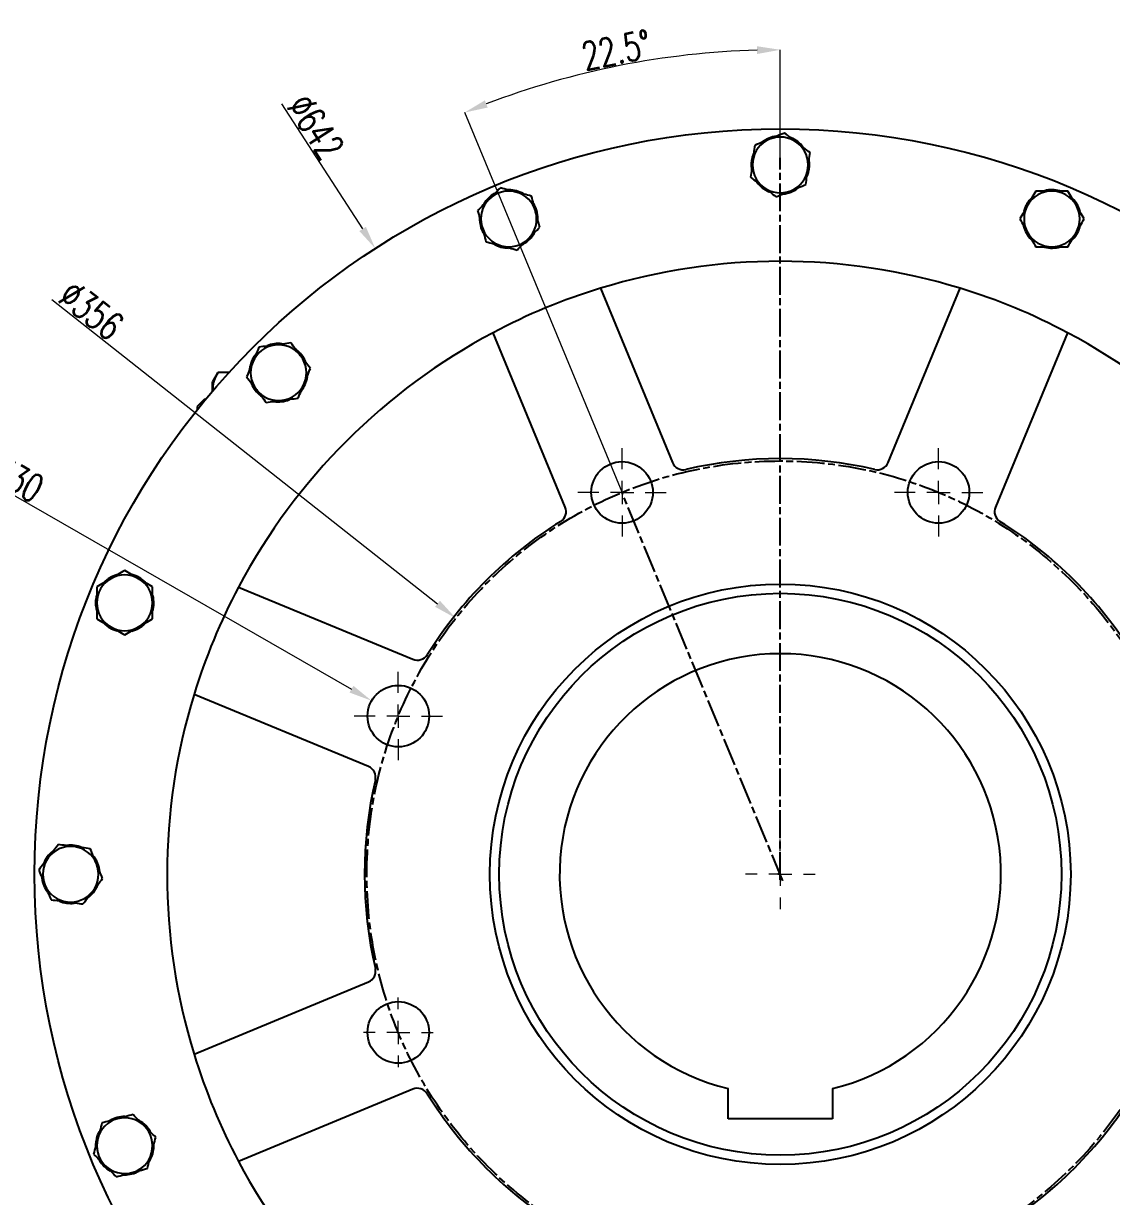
# Model space of a CAD drawing. Header units: millimetres. Extents: x 1486 to 4728, y 464 to 2757.
# Drawn here: x 3247 to 3716, y 1644 to 2149 of the extents above; entities that cross this region are included whole.
import ezdxf

# ---------------------------------------------------------------- set-up
doc = ezdxf.new("R2010")
doc.units = ezdxf.units.MM
doc.linetypes.add('AM_ISO08W050', pattern=[18, 12, -1.5, 3, -1.5])
for name, color, linetype, lineweight in [('10', 7, 'Continuous', 0), ('AM_5', 3, 'Continuous', 25), ('AM_7', 4, 'AM_ISO08W050', 25)]:
    doc.layers.add(name, color=color, linetype=linetype, lineweight=lineweight)
doc.styles.add('SLDTEXTSTYLE1', font='txt.shx', dxfattribs={"width": 0.7, "bigfont": 'gbcbig.shx'})
doc.dimstyles.new('SLDDIMSTYLE12$2', dxfattribs={"dimtxt": 12, "dimasz": 10, "dimexe": 0, "dimexo": 0.0625, "dimgap": 0.875, "dimtad": 1, "dimdec": 1, "dimlfac": 1.8, "dimrnd": 1e-09, "dimzin": 12, "dimdsep": 46, "dimtxsty": 'SLDTEXTSTYLE1', "dimcen": 0.09, "dimdle": 8.16, "dimclrd": 3, "dimclre": 3, "dimadec": 0, "dimazin": 3, "dimtfac": 1, "dimtdec": 1, "dimtofl": 0, "dimtmove": 0, "dimatfit": 3, "dimfxl": 0, "dimfrac": 2, "dimtolj": 1, "dimlwd": 5, "dimlwe": 5, "dimarcsym": 0})
doc.dimstyles.new('SLDDIMSTYLE12$3', dxfattribs={"dimtxt": 12, "dimasz": 10, "dimexe": 0, "dimexo": 0.0625, "dimgap": 0.875, "dimtad": 1, "dimdec": 1, "dimlfac": 1.8, "dimrnd": 1e-09, "dimzin": 12, "dimdsep": 46, "dimtxsty": 'SLDTEXTSTYLE1', "dimcen": 0.09, "dimdle": 8.16, "dimclrd": 3, "dimclre": 3, "dimadec": 0, "dimazin": 3, "dimtfac": 1, "dimtdec": 1, "dimtofl": 0, "dimtmove": 0, "dimatfit": 3, "dimfxl": 0, "dimfrac": 2, "dimtolj": 1, "dimlwd": 5, "dimlwe": 5, "dimarcsym": 0})

# ---------------------------------------------------------------- blocks, each defined once
blk = doc.blocks.new('SW_CENTERMARKSYMBOL_2')
at = {"layer": '10', "color": 0}
for p, q in [((0, 1), (0, 1.9)), ((-1, 0), (-1.9, 0)), ((0, 0), (-0.5, 0)), ((0, 0), (0, 0.5)), ((0, 0), (0, -0.5)), ((0, 0), (0.5, 0)), ((1, 0), (1.9, 0)), ((0, -1), (0, -1.9))]:
    blk.add_line(p, q, dxfattribs=at)
blk = doc.blocks.new('SW_CENTERMARKSYMBOL_3')
at = {"layer": '10', "color": 0}
for p, q in [((0, 1), (0, 1.9)), ((-1, 0), (-1.9, 0)), ((0, 0), (-0.5, 0)), ((0, 0), (0, 0.5)), ((0, 0), (0, -0.5)), ((0, 0), (0.5, 0)), ((1, 0), (1.9, 0)), ((0, -1), (0, -1.9))]:
    blk.add_line(p, q, dxfattribs=at)
blk = doc.blocks.new('SW_CENTERMARKSYMBOL_4')
at = {"layer": '10', "color": 0}
for p, q in [((0, 1), (0, 1.9)), ((-1, 0), (-1.9, 0)), ((0, 0), (-0.5, 0)), ((0, 0), (0, 0.5)), ((0, 0), (0, -0.5)), ((0, 0), (0.5, 0)), ((1, 0), (1.9, 0)), ((0, -1), (0, -1.9))]:
    blk.add_line(p, q, dxfattribs=at)
blk = doc.blocks.new('SW_CENTERMARKSYMBOL_7')
at = {"layer": '10', "color": 0}
for p, q in [((0, 1), (0, 1.5)), ((-1, 0), (-1.5, 0)), ((0, 0), (-0.5, 0)), ((0, 0), (0, 0.5)), ((0, 0), (0, -0.5)), ((0, 0), (0.5, 0)), ((1, 0), (1.5, 0)), ((0, -1), (0, -1.5))]:
    blk.add_line(p, q, dxfattribs=at)
blk = doc.blocks.new('SW_CENTERMARKSYMBOL_8')
at = {"layer": '10', "color": 0}
for p, q in [((0, 1), (0, 1.5)), ((-1, 0), (-1.5, 0)), ((0, 0), (-0.5, 0)), ((0, 0), (0, 0.5)), ((0, 0), (0, -0.5)), ((0, 0), (0.5, 0)), ((1, 0), (1.5, 0)), ((0, -1), (0, -1.5))]:
    blk.add_line(p, q, dxfattribs=at)
blk = doc.blocks.new('*D71')
at = {"layer": 'AM_5', "color": 3, "linetype": 'Continuous', "lineweight": 5, "transparency": 16777216}
blk.add_line((3358.49, 2114.32), (3393.36, 2060.42), dxfattribs=at)
at = {"layer": 'AM_5', "color": 3, "lineweight": 5, "transparency": 16777216}
for p, q in [((3573.07, 1782.51), (3573.25, 1782.51)), ((3573.16, 1782.42), (3573.16, 1782.6))]:
    blk.add_line(p, q, dxfattribs=at)
at = {"layer": 'AM_5', "color": 3, "transparency": 16777216}
blk.add_solid([(3394.76, 2061.33), (3391.96, 2059.52), (3398.79, 2052.03)], dxfattribs=at)
at = {"layer": 'Defpoints', "color": 0, "transparency": 16777216}
for p in [(3398.79, 2052.03), (3747.52, 1512.99)]:
    blk.add_point(p, dxfattribs=at)
at = {"layer": 'AM_5', "color": 0, "transparency": 16777216, "insert": (3373.11, 2104.39), "char_height": 12, "attachment_point": 5, "rotation": 302.9005, "style": 'SLDTEXTSTYLE1'}
blk.add_mtext('\\A1;∅642', dxfattribs=at)
blk = doc.blocks.new('*D72')
at = {"layer": 'AM_5', "color": 3, "linetype": 'Continuous', "lineweight": 5, "transparency": 16777216}
blk.add_line((3259.52, 2030.08), (3425.59, 1898.99), dxfattribs=at)
at = {"layer": 'AM_5', "color": 3, "lineweight": 5, "transparency": 16777216}
for p, q in [((3573.07, 1782.51), (3573.25, 1782.51)), ((3573.16, 1782.42), (3573.16, 1782.6))]:
    blk.add_line(p, q, dxfattribs=at)
at = {"layer": 'AM_5', "color": 3, "transparency": 16777216}
blk.add_solid([(3426.62, 1900.3), (3424.56, 1897.69), (3433.44, 1892.8)], dxfattribs=at)
at = {"layer": 'Defpoints', "color": 0, "transparency": 16777216}
for p in [(3433.44, 1892.8), (3712.87, 1672.22)]:
    blk.add_point(p, dxfattribs=at)
at = {"layer": 'AM_5', "color": 0, "transparency": 16777216, "insert": (3276.56, 2025.39), "char_height": 12, "attachment_point": 5, "rotation": 321.7134, "style": 'SLDTEXTSTYLE1'}
blk.add_mtext('\\A1;∅356', dxfattribs=at)
blk = doc.blocks.new('*D73')
at = {"layer": 'AM_5', "color": 3, "linetype": 'Continuous', "lineweight": 5, "transparency": 16777216}
blk.add_line((3216.59, 1961.01), (3388.55, 1862.21), dxfattribs=at)
at = {"layer": 'AM_5', "color": 3, "lineweight": 5, "transparency": 16777216}
for p, q in [((3408.61, 1850.63), (3408.79, 1850.63)), ((3408.7, 1850.54), (3408.7, 1850.72))]:
    blk.add_line(p, q, dxfattribs=at)
at = {"layer": 'AM_5', "color": 3, "transparency": 16777216}
blk.add_solid([(3389.38, 1863.66), (3387.72, 1860.77), (3397.22, 1857.23)], dxfattribs=at)
at = {"layer": 'Defpoints', "color": 0, "transparency": 16777216}
for p in [(3397.22, 1857.23), (3420.19, 1844.03)]:
    blk.add_point(p, dxfattribs=at)
at = {"layer": 'AM_5', "color": 0, "transparency": 16777216, "insert": (3237.16, 1957.12), "char_height": 12, "attachment_point": 5, "rotation": 330.1193, "style": 'SLDTEXTSTYLE1'}
blk.add_mtext('\\A1;8-M30', dxfattribs=at)
blk = doc.blocks.new('*D75')
at = {"layer": 'AM_5', "color": 3, "lineweight": 5, "transparency": 16777216}
blk.add_line((3573.16, 2091.07), (3573.16, 2137.6), dxfattribs=at)
at = {"layer": 'AM_5', "color": 3, "linetype": 'Continuous', "lineweight": 5, "transparency": 16777216}
blk.add_line((3505.01, 1947.02), (3437.28, 2110.58), dxfattribs=at)
blk.add_arc((3573.16, 1782.47), 355.13, 91.6134, 110.8815, dxfattribs=at)
at = {"layer": 'AM_5', "color": 3, "transparency": 16777216}
for points in [[(3563.13, 2139.13), (3563.18, 2135.79), (3573.16, 2137.6)], [(3447.19, 2112.73), (3445.96, 2115.82), (3437.28, 2110.58)]]:
    blk.add_solid(points, dxfattribs=at)
at = {"layer": 'Defpoints', "color": 0, "transparency": 16777216}
for p in [(3526.81, 2134.56), (3573.16, 2091.01), (3505.04, 1946.96), (3573.16, 1780.08), (3574.29, 1779.73)]:
    blk.add_point(p, dxfattribs=at)
at = {"layer": 'AM_5', "color": 0, "transparency": 16777216, "insert": (3502.55, 2137.52), "char_height": 12, "attachment_point": 5, "rotation": 11.2475, "style": 'SLDTEXTSTYLE1'}
blk.add_mtext('\\A1;22.5%%D', dxfattribs=at)

msp = doc.modelspace()

# ---------------------------------------------------------------- linework, layer by layer
at = {"color": 7, "linetype": 'Continuous', "lineweight": 25}
for p, q in [((3495.678, 2034.885), (3526.781, 1959.796)), ((3619.53, 1959.796), (3650.633, 2034.885)), ((3480.587, 1940.662), (3449.484, 2015.751)), ((3696.827, 2015.751), (3665.724, 1940.662)), ((3330.688, 1997.982), (3328.755, 1994.635)), ((3331.026, 1998.544), (3330.739, 1997.953)), ((3335.731, 1998.544), (3331.026, 1998.544)), ((3328.755, 1990.62), (3328.755, 1994.635)), ((3325.155, 1987.01), (3322.155, 1984.01)), ((3325.727, 1987.01), (3325.155, 1987.01)), ((3325.155, 1987.01), (3325.155, 1986.316)), ((3322.155, 1984.01), (3322.155, 1982.61)), ((3339.914, 1906.182), (3415.003, 1875.079)), ((3395.869, 1828.885), (3320.78, 1859.988)), ((3320.78, 1705.033), (3395.869, 1736.136)), ((3415.003, 1689.942), (3339.914, 1658.839)), ((3550.655, 1677.11), (3550.655, 1690.213)), ((3595.655, 1690.213), (3595.655, 1677.11)), ((3595.655, 1677.11), (3550.655, 1677.11))]:
    msp.add_line(p, q, dxfattribs=at)
at = {"color": 7, "linetype": 'Continuous'}
for q in [(3572.026, 1782.51), (3573.155, 1783.075)]:
    msp.add_line((3573.155, 1782.51), q, dxfattribs=at)
at = {"color": 7, "linetype": 'Continuous', "lineweight": 25}
for centre, radius in [((3573.155, 1782.51), 321), ((3505.038, 1946.961), 13.25), ((3641.273, 1946.961), 13.25), ((3573.155, 1782.51), 125), ((3573.155, 1782.51), 121), ((3408.705, 1850.628), 13.25), ((3408.705, 1714.392), 13.25)]:
    msp.add_circle(centre, radius, dxfattribs=at)
for centre, radius, start, end in [((3573.155, 2088.01), 12, 112.5, 172.5), ((3573.155, 2088.01), 12.55, 97.78611, 127.43313), ((3573.155, 2088.01), 12, 52.5, 112.5), ((3573.155, 2088.01), 12.55, 38.2189, 68.106), ((3573.155, 2088.01), 12, 352.5, 52.5), ((3573.155, 2088.01), 12.55, 157.16627, 186.91898), ((3573.155, 2088.01), 12, 172.5, 232.5), ((3573.155, 2088.01), 12.55, 337.35835, 7.6768), ((3573.155, 2088.01), 12, 292.5, 352.5), ((3456.246, 2064.755), 12, 75, 135), ((3456.246, 2064.755), 12.55, 59.87312, 89.5564), ((3573.155, 2088.01), 12.55, 216.42332, 246.65219), ((3573.155, 2088.01), 12, 232.5, 292.5), ((3573.155, 2088.01), 12.55, 275.59721, 306.79443), ((3690.065, 2064.755), 12, 90, 150), ((3690.065, 2064.755), 12.55, 74.16307, 104.2005), ((3690.065, 2064.755), 12, 30, 90), ((3456.246, 2064.755), 12, 135, 195), ((3456.246, 2064.755), 12.55, 119.16307, 149.2005), ((3456.246, 2064.755), 12, 15, 75), ((3690.065, 2064.755), 12.55, 133.35932, 164.19206), ((3690.065, 2064.755), 12.55, 14.87312, 44.5564), ((3456.246, 2064.755), 12, 315, 15), ((3456.246, 2064.755), 12.55, 0.85892, 31.89536), ((3690.065, 2064.755), 12, 150, 210), ((3690.065, 2064.755), 12, 330, 30), ((3456.246, 2064.755), 12.55, 178.35932, 209.19206), ((3456.246, 2064.755), 12, 195, 255), ((3690.065, 2064.755), 12.55, 194.34842, 224.79247), ((3690.065, 2064.755), 12.55, 315.85892, 346.89536), ((3456.246, 2064.755), 12.55, 300.55182, 331.59957), ((3690.065, 2064.755), 12, 210, 270), ((3690.065, 2064.755), 12, 270, 330), ((3456.246, 2064.755), 12.55, 239.34842, 269.79247), ((3456.246, 2064.755), 12, 255, 315), ((3690.065, 2064.755), 12.55, 255.55182, 286.59957), ((3573.155, 1782.51), 264, 72.93388, 107.06612), ((3573.155, 1782.51), 264, 107.06612, 117.93388), ((3573.155, 1782.51), 264, 62.06612, 72.93388), ((3573.155, 1782.51), 264, 117.93388, 152.06612), ((3357.134, 1998.531), 12.55, 83.2189, 113.106), ((3573.155, 1782.51), 264, 27.93388, 62.06612), ((3357.134, 1998.531), 12.55, 142.78611, 172.43313), ((3357.134, 1998.531), 12, 97.5, 157.5), ((3357.134, 1998.531), 12, 37.5, 97.5), ((3357.134, 1998.531), 12.55, 22.35835, 52.6768), ((3357.134, 1998.531), 12, 337.5, 37.5), ((3357.134, 1998.531), 12, 157.5, 217.5), ((3357.134, 1998.531), 12.55, 320.59721, 351.79443), ((3357.134, 1998.531), 12.55, 202.16627, 231.91898), ((3357.134, 1998.531), 12, 217.5, 277.5), ((3357.134, 1998.531), 12, 277.5, 337.5), ((3357.134, 1998.531), 12.55, 260.92777, 291.65219), ((3573.155, 1782.51), 179, 76.88359, 103.11641), ((3531.4, 1961.71), 5, 202.5, 283.11641), ((3614.911, 1961.71), 5, 256.88359, 337.5), ((3475.967, 1938.749), 5, 301.88359, 22.5), ((3670.343, 1938.749), 5, 157.5, 238.11641), ((3573.155, 1782.51), 179, 121.88359, 148.11641), ((3573.155, 1782.51), 179, 31.88359, 58.11641), ((3290.91, 1899.42), 12, 120, 180), ((3290.91, 1899.42), 12.55, 105.7189, 135.606), ((3290.91, 1899.42), 12, 60, 120), ((3290.91, 1899.42), 12.55, 44.85835, 75.1768), ((3290.91, 1899.42), 12, 0, 60), ((3573.155, 1782.51), 264, 152.06612, 162.93388), ((3290.91, 1899.42), 12.55, 165.28611, 194.93313), ((3290.91, 1899.42), 12.55, 343.09721, 14.29443), ((3290.91, 1899.42), 12, 180, 240), ((3290.91, 1899.42), 12, 300, 0), ((3290.91, 1899.42), 12.55, 224.66627, 254.41898), ((3290.91, 1899.42), 12.55, 283.92332, 314.15219), ((3290.91, 1899.42), 12, 240, 300), ((3416.917, 1879.698), 5, 247.5, 328.11641), ((3573.155, 1782.51), 95, 283.70023, 256.29977), ((3573.155, 1782.51), 264, 162.93388, 197.06612), ((3393.956, 1824.265), 5, 346.88359, 67.5), ((3573.155, 1782.51), 179, 166.88359, 193.11641), ((3267.655, 1782.51), 12, 82.5, 142.5), ((3267.655, 1782.51), 12.55, 67.35835, 97.6768), ((3267.655, 1782.51), 12, 22.5, 82.5), ((3267.655, 1782.51), 12, 142.5, 202.5), ((3267.655, 1782.51), 12.55, 128.2189, 158.106), ((3267.655, 1782.51), 12.55, 5.59721, 36.79443), ((3267.655, 1782.51), 12, 322.5, 22.5), ((3267.655, 1782.51), 12.55, 187.78611, 217.43313), ((3267.655, 1782.51), 12, 202.5, 262.5), ((3267.655, 1782.51), 12, 262.5, 322.5), ((3267.655, 1782.51), 12.55, 306.42332, 336.65219), ((3267.655, 1782.51), 12.55, 247.16627, 276.91898), ((3393.956, 1740.755), 5, 292.5, 13.11641), ((3573.155, 1782.51), 264, 197.06612, 207.93388), ((3416.917, 1685.322), 5, 31.88359, 112.5), ((3573.155, 1782.51), 179, 211.88359, 238.11641), ((3573.155, 1782.51), 179, 301.88359, 328.11641), ((3290.91, 1665.6), 12.55, 89.85835, 120.1768), ((3290.91, 1665.6), 12, 45, 105), ((3290.91, 1665.6), 12, 105, 165), ((3290.91, 1665.6), 12.55, 28.09721, 59.29443), ((3290.91, 1665.6), 12, 345, 45), ((3290.91, 1665.6), 12.55, 150.7189, 180.606), ((3290.91, 1665.6), 12, 165, 225), ((3290.91, 1665.6), 12, 285, 345), ((3290.91, 1665.6), 12.55, 328.92332, 359.15219), ((3290.91, 1665.6), 12.55, 210.28611, 239.93313), ((3573.155, 1782.51), 264, 207.93388, 242.06612), ((3573.155, 1782.51), 264, 297.93388, 332.06612), ((3290.91, 1665.6), 12, 225, 285), ((3290.91, 1665.6), 12.55, 269.66627, 299.41898)]:
    msp.add_arc(centre, radius, start, end, dxfattribs=at)
for points, knots in [([(3568.563, 2099.097), (3567.486, 2098.651), (3566.415, 2098.207), (3564.282, 2097.323), (3563.22, 2096.884), (3562.162, 2096.445)], [0, 0, 0, 0, 0.5, 0.5, 1, 1, 1, 1]), ([(3574.964, 2101.748), (3573.906, 2101.31), (3572.844, 2100.87), (3570.711, 2099.986), (3569.64, 2099.543), (3568.563, 2099.097)], [0, 0, 0, 0, 0.5, 0.5, 1, 1, 1, 1]), ([(3580.46, 2097.53), (3579.536, 2098.24), (3578.616, 2098.946), (3576.784, 2100.351), (3575.873, 2101.051), (3574.964, 2101.748)], [0, 0, 0, 0, 0.5, 0.5, 1, 1, 1, 1]), ([(3585.957, 2093.313), (3585.048, 2094.01), (3584.137, 2094.709), (3582.305, 2096.115), (3581.385, 2096.821), (3580.46, 2097.53)], [0, 0, 0, 0, 0.5, 0.5, 1, 1, 1, 1]), ([(3562.162, 2096.445), (3562.013, 2095.31), (3561.863, 2094.171), (3561.562, 2091.882), (3561.41, 2090.732), (3561.258, 2089.576)], [0, 0, 0, 0, 0.5, 0.5, 1, 1, 1, 1]), ([(3585.053, 2086.444), (3585.205, 2087.599), (3585.356, 2088.749), (3585.658, 2091.038), (3585.808, 2092.177), (3585.957, 2093.313)], [0, 0, 0, 0, 0.5, 0.5, 1, 1, 1, 1]), ([(3561.258, 2089.576), (3561.106, 2088.421), (3560.955, 2087.271), (3560.653, 2084.982), (3560.503, 2083.843), (3560.354, 2082.707)], [0, 0, 0, 0, 0.5, 0.5, 1, 1, 1, 1]), ([(3560.354, 2082.707), (3561.262, 2082.01), (3562.174, 2081.311), (3564.005, 2079.905), (3564.925, 2079.199), (3565.85, 2078.49)], [0, 0, 0, 0, 0.5, 0.5, 1, 1, 1, 1]), ([(3584.148, 2079.575), (3584.298, 2080.71), (3584.448, 2081.85), (3584.749, 2084.138), (3584.901, 2085.288), (3585.053, 2086.444)], [0, 0, 0, 0, 0.5, 0.5, 1, 1, 1, 1]), ([(3452.659, 2078.14), (3451.849, 2077.33), (3451.037, 2076.517), (3449.404, 2074.885), (3448.585, 2074.065), (3447.76, 2073.241)], [0, 0, 0, 0, 0.5, 0.5, 1, 1, 1, 1]), ([(3459.351, 2076.346), (3458.225, 2076.648), (3457.105, 2076.948), (3454.876, 2077.546), (3453.766, 2077.843), (3452.659, 2078.14)], [0, 0, 0, 0, 0.5, 0.5, 1, 1, 1, 1]), ([(3565.85, 2078.49), (3566.775, 2077.78), (3567.695, 2077.074), (3569.526, 2075.669), (3570.438, 2074.969), (3571.347, 2074.272)], [0, 0, 0, 0, 0.5, 0.5, 1, 1, 1, 1]), ([(3571.347, 2074.272), (3572.405, 2074.711), (3573.466, 2075.15), (3575.599, 2076.034), (3576.671, 2076.477), (3577.748, 2076.924)], [0, 0, 0, 0, 0.5, 0.5, 1, 1, 1, 1]), ([(3577.748, 2076.924), (3578.825, 2077.37), (3579.896, 2077.813), (3582.029, 2078.697), (3583.09, 2079.137), (3584.148, 2079.575)], [0, 0, 0, 0, 0.5, 0.5, 1, 1, 1, 1]), ([(3683.137, 2076.755), (3682.564, 2075.763), (3681.99, 2074.768), (3680.835, 2072.769), (3680.256, 2071.765), (3679.673, 2070.755)], [0, 0, 0, 0, 0.5, 0.5, 1, 1, 1, 1]), ([(3690.065, 2076.755), (3688.899, 2076.755), (3687.74, 2076.755), (3685.431, 2076.755), (3684.282, 2076.755), (3683.137, 2076.755)], [0, 0, 0, 0, 0.5, 0.5, 1, 1, 1, 1]), ([(3696.993, 2076.755), (3695.848, 2076.755), (3694.699, 2076.755), (3692.39, 2076.755), (3691.231, 2076.755), (3690.065, 2076.755)], [0, 0, 0, 0, 0.5, 0.5, 1, 1, 1, 1]), ([(3700.457, 2070.755), (3699.875, 2071.765), (3699.295, 2072.769), (3698.141, 2074.768), (3697.566, 2075.763), (3696.993, 2076.755)], [0, 0, 0, 0, 0.5, 0.5, 1, 1, 1, 1]), ([(3447.76, 2073.241), (3446.936, 2072.416), (3446.116, 2071.596), (3444.484, 2069.964), (3443.671, 2069.151), (3442.861, 2068.342)], [0, 0, 0, 0, 0.5, 0.5, 1, 1, 1, 1]), ([(3466.044, 2074.553), (3464.937, 2074.85), (3463.827, 2075.147), (3461.597, 2075.745), (3460.477, 2076.045), (3459.351, 2076.346)], [0, 0, 0, 0, 0.5, 0.5, 1, 1, 1, 1]), ([(3467.837, 2067.861), (3467.535, 2068.987), (3467.235, 2070.107), (3466.637, 2072.337), (3466.34, 2073.447), (3466.044, 2074.553)], [0, 0, 0, 0, 0.5, 0.5, 1, 1, 1, 1]), ([(3442.861, 2068.342), (3443.158, 2067.235), (3443.455, 2066.125), (3444.053, 2063.895), (3444.353, 2062.775), (3444.654, 2061.649)], [0, 0, 0, 0, 0.5, 0.5, 1, 1, 1, 1]), ([(3469.63, 2061.169), (3469.333, 2062.275), (3469.036, 2063.385), (3468.438, 2065.615), (3468.138, 2066.735), (3467.837, 2067.861)], [0, 0, 0, 0, 0.5, 0.5, 1, 1, 1, 1]), ([(3679.673, 2070.755), (3679.09, 2069.746), (3678.51, 2068.742), (3677.356, 2066.742), (3676.781, 2065.747), (3676.209, 2064.755)], [0, 0, 0, 0, 0.5, 0.5, 1, 1, 1, 1]), ([(3703.922, 2064.755), (3703.349, 2065.747), (3702.774, 2066.742), (3701.62, 2068.742), (3701.04, 2069.746), (3700.457, 2070.755)], [0, 0, 0, 0, 0.5, 0.5, 1, 1, 1, 1]), ([(3444.654, 2061.649), (3444.956, 2060.524), (3445.256, 2059.403), (3445.854, 2057.174), (3446.151, 2056.064), (3446.448, 2054.957)], [0, 0, 0, 0, 0.5, 0.5, 1, 1, 1, 1]), ([(3676.209, 2064.755), (3676.781, 2063.763), (3677.356, 2062.768), (3678.51, 2060.769), (3679.09, 2059.765), (3679.673, 2058.755)], [0, 0, 0, 0, 0.5, 0.5, 1, 1, 1, 1]), ([(3700.457, 2058.755), (3701.04, 2059.765), (3701.62, 2060.769), (3702.774, 2062.768), (3703.349, 2063.763), (3703.922, 2064.755)], [0, 0, 0, 0, 0.5, 0.5, 1, 1, 1, 1]), ([(3464.731, 2056.27), (3465.555, 2057.094), (3466.375, 2057.914), (3468.007, 2059.547), (3468.82, 2060.359), (3469.63, 2061.169)], [0, 0, 0, 0, 0.5, 0.5, 1, 1, 1, 1]), ([(3679.673, 2058.755), (3680.256, 2057.746), (3680.835, 2056.742), (3681.99, 2054.742), (3682.564, 2053.747), (3683.137, 2052.755)], [0, 0, 0, 0, 0.5, 0.5, 1, 1, 1, 1]), ([(3696.993, 2052.755), (3697.566, 2053.747), (3698.141, 2054.742), (3699.295, 2056.742), (3699.875, 2057.746), (3700.457, 2058.755)], [0, 0, 0, 0, 0.5, 0.5, 1, 1, 1, 1]), ([(3446.448, 2054.957), (3447.554, 2054.661), (3448.664, 2054.363), (3450.894, 2053.766), (3452.014, 2053.466), (3453.14, 2053.164)], [0, 0, 0, 0, 0.5, 0.5, 1, 1, 1, 1]), ([(3453.14, 2053.164), (3454.266, 2052.862), (3455.386, 2052.562), (3457.616, 2051.965), (3458.726, 2051.667), (3459.832, 2051.371)], [0, 0, 0, 0, 0.5, 0.5, 1, 1, 1, 1]), ([(3459.832, 2051.371), (3460.642, 2052.181), (3461.454, 2052.993), (3463.087, 2054.626), (3463.907, 2055.446), (3464.731, 2056.27)], [0, 0, 0, 0, 0.5, 0.5, 1, 1, 1, 1]), ([(3683.137, 2052.755), (3684.282, 2052.755), (3685.431, 2052.755), (3687.74, 2052.755), (3688.899, 2052.755), (3690.065, 2052.755)], [0, 0, 0, 0, 0.5, 0.5, 1, 1, 1, 1]), ([(3690.065, 2052.755), (3691.231, 2052.755), (3692.39, 2052.755), (3694.699, 2052.755), (3695.848, 2052.755), (3696.993, 2052.755)], [0, 0, 0, 0, 0.5, 0.5, 1, 1, 1, 1]), ([(3362.437, 2011.333), (3361.301, 2011.183), (3360.162, 2011.033), (3357.873, 2010.732), (3356.724, 2010.581), (3355.568, 2010.429)], [0, 0, 0, 0, 0.5, 0.5, 1, 1, 1, 1]), ([(3366.654, 2005.836), (3365.945, 2006.761), (3365.239, 2007.681), (3363.834, 2009.513), (3363.134, 2010.424), (3362.437, 2011.333)], [0, 0, 0, 0, 0.5, 0.5, 1, 1, 1, 1]), ([(3348.699, 2009.524), (3348.261, 2008.466), (3347.821, 2007.404), (3346.938, 2005.272), (3346.494, 2004.2), (3346.048, 2003.123)], [0, 0, 0, 0, 0.5, 0.5, 1, 1, 1, 1]), ([(3355.568, 2010.429), (3354.412, 2010.276), (3353.263, 2010.125), (3350.974, 2009.824), (3349.835, 2009.674), (3348.699, 2009.524)], [0, 0, 0, 0, 0.5, 0.5, 1, 1, 1, 1]), ([(3370.872, 2000.34), (3370.175, 2001.249), (3369.475, 2002.16), (3368.07, 2003.992), (3367.364, 2004.912), (3366.654, 2005.836)], [0, 0, 0, 0, 0.5, 0.5, 1, 1, 1, 1]), ([(3346.048, 2003.123), (3345.602, 2002.046), (3345.158, 2000.975), (3344.274, 1998.842), (3343.835, 1997.781), (3343.396, 1996.723)], [0, 0, 0, 0, 0.5, 0.5, 1, 1, 1, 1]), ([(3329.102, 1990.96), (3329.053, 1991.282), (3328.832, 1992.711), (3329.49, 1995.279), (3330.511, 1997.449), (3331.026, 1998.544)], [0, 0, 0, 0, 0.1258511, 0.5589208, 1, 1, 1, 1]), ([(3343.396, 1996.723), (3344.094, 1995.814), (3344.793, 1994.902), (3346.198, 1993.071), (3346.904, 1992.151), (3347.614, 1991.226)], [0, 0, 0, 0, 0.5, 0.5, 1, 1, 1, 1]), ([(3368.221, 1993.939), (3368.667, 1995.016), (3369.111, 1996.087), (3369.994, 1998.22), (3370.434, 1999.282), (3370.872, 2000.34)], [0, 0, 0, 0, 0.5, 0.5, 1, 1, 1, 1]), ([(3347.614, 1991.226), (3348.324, 1990.301), (3349.029, 1989.381), (3350.435, 1987.55), (3351.134, 1986.638), (3351.832, 1985.73)], [0, 0, 0, 0, 0.5, 0.5, 1, 1, 1, 1]), ([(3365.569, 1987.538), (3366.008, 1988.596), (3366.448, 1989.658), (3367.331, 1991.791), (3367.775, 1992.862), (3368.221, 1993.939)], [0, 0, 0, 0, 0.5, 0.5, 1, 1, 1, 1]), ([(3351.832, 1985.73), (3352.967, 1985.879), (3354.106, 1986.029), (3356.395, 1986.33), (3357.545, 1986.482), (3358.701, 1986.634)], [0, 0, 0, 0, 0.5, 0.5, 1, 1, 1, 1]), ([(3358.701, 1986.634), (3359.856, 1986.786), (3361.006, 1986.937), (3363.295, 1987.239), (3364.434, 1987.389), (3365.569, 1987.538)], [0, 0, 0, 0, 0.5, 0.5, 1, 1, 1, 1]), ([(3284.91, 1909.812), (3283.901, 1909.229), (3282.896, 1908.65), (3280.897, 1907.495), (3279.902, 1906.921), (3278.91, 1906.348)], [0, 0, 0, 0, 0.5, 0.5, 1, 1, 1, 1]), ([(3290.91, 1913.276), (3289.918, 1912.704), (3288.923, 1912.129), (3286.924, 1910.975), (3285.92, 1910.395), (3284.91, 1909.812)], [0, 0, 0, 0, 0.5, 0.5, 1, 1, 1, 1]), ([(3296.91, 1909.812), (3295.901, 1910.395), (3294.896, 1910.975), (3292.897, 1912.129), (3291.902, 1912.704), (3290.91, 1913.276)], [0, 0, 0, 0, 0.5, 0.5, 1, 1, 1, 1]), ([(3302.91, 1906.348), (3301.918, 1906.921), (3300.923, 1907.495), (3298.924, 1908.65), (3297.92, 1909.229), (3296.91, 1909.812)], [0, 0, 0, 0, 0.5, 0.5, 1, 1, 1, 1]), ([(3278.91, 1906.348), (3278.91, 1905.203), (3278.91, 1904.054), (3278.91, 1901.745), (3278.91, 1900.586), (3278.91, 1899.42)], [0, 0, 0, 0, 0.5, 0.5, 1, 1, 1, 1]), ([(3302.91, 1899.42), (3302.91, 1900.586), (3302.91, 1901.745), (3302.91, 1904.054), (3302.91, 1905.203), (3302.91, 1906.348)], [0, 0, 0, 0, 0.5, 0.5, 1, 1, 1, 1]), ([(3278.91, 1899.42), (3278.91, 1898.254), (3278.91, 1897.095), (3278.91, 1894.786), (3278.91, 1893.637), (3278.91, 1892.492)], [0, 0, 0, 0, 0.5, 0.5, 1, 1, 1, 1]), ([(3302.91, 1892.492), (3302.91, 1893.637), (3302.91, 1894.786), (3302.91, 1897.095), (3302.91, 1898.254), (3302.91, 1899.42)], [0, 0, 0, 0, 0.5, 0.5, 1, 1, 1, 1]), ([(3278.91, 1892.492), (3279.902, 1891.919), (3280.897, 1891.344), (3282.896, 1890.19), (3283.901, 1889.61), (3284.91, 1889.028)], [0, 0, 0, 0, 0.5, 0.5, 1, 1, 1, 1]), ([(3296.91, 1889.028), (3297.92, 1889.61), (3298.924, 1890.19), (3300.923, 1891.344), (3301.918, 1891.919), (3302.91, 1892.492)], [0, 0, 0, 0, 0.5, 0.5, 1, 1, 1, 1]), ([(3284.91, 1889.028), (3285.92, 1888.445), (3286.924, 1887.865), (3288.923, 1886.711), (3289.918, 1886.136), (3290.91, 1885.563)], [0, 0, 0, 0, 0.5, 0.5, 1, 1, 1, 1]), ([(3290.91, 1885.563), (3291.902, 1886.136), (3292.897, 1886.711), (3294.896, 1887.865), (3295.901, 1888.445), (3296.91, 1889.028)], [0, 0, 0, 0, 0.5, 0.5, 1, 1, 1, 1]), ([(3262.353, 1795.312), (3261.655, 1794.403), (3260.956, 1793.491), (3259.551, 1791.66), (3258.845, 1790.74), (3258.135, 1789.815)], [0, 0, 0, 0, 0.5, 0.5, 1, 1, 1, 1]), ([(3269.222, 1794.407), (3268.066, 1794.56), (3266.916, 1794.711), (3264.628, 1795.012), (3263.488, 1795.162), (3262.353, 1795.312)], [0, 0, 0, 0, 0.5, 0.5, 1, 1, 1, 1]), ([(3276.091, 1793.503), (3274.955, 1793.653), (3273.816, 1793.803), (3271.527, 1794.104), (3270.377, 1794.255), (3269.222, 1794.407)], [0, 0, 0, 0, 0.5, 0.5, 1, 1, 1, 1]), ([(3258.135, 1789.815), (3257.425, 1788.89), (3256.72, 1787.971), (3255.314, 1786.139), (3254.615, 1785.227), (3253.917, 1784.319)], [0, 0, 0, 0, 0.5, 0.5, 1, 1, 1, 1]), ([(3278.742, 1787.102), (3278.296, 1788.179), (3277.852, 1789.251), (3276.969, 1791.383), (3276.529, 1792.445), (3276.091, 1793.503)], [0, 0, 0, 0, 0.5, 0.5, 1, 1, 1, 1]), ([(3253.917, 1784.319), (3254.356, 1783.261), (3254.796, 1782.199), (3255.679, 1780.066), (3256.123, 1778.995), (3256.569, 1777.918)], [0, 0, 0, 0, 0.5, 0.5, 1, 1, 1, 1]), ([(3281.393, 1780.701), (3280.955, 1781.76), (3280.515, 1782.821), (3279.632, 1784.954), (3279.188, 1786.025), (3278.742, 1787.102)], [0, 0, 0, 0, 0.5, 0.5, 1, 1, 1, 1]), ([(3277.176, 1775.205), (3277.885, 1776.13), (3278.591, 1777.05), (3279.996, 1778.881), (3280.696, 1779.793), (3281.393, 1780.701)], [0, 0, 0, 0, 0.5, 0.5, 1, 1, 1, 1]), ([(3256.569, 1777.918), (3257.015, 1776.841), (3257.459, 1775.77), (3258.342, 1773.637), (3258.782, 1772.575), (3259.22, 1771.517)], [0, 0, 0, 0, 0.5, 0.5, 1, 1, 1, 1]), ([(3272.958, 1769.708), (3273.655, 1770.617), (3274.355, 1771.529), (3275.76, 1773.36), (3276.466, 1774.28), (3277.176, 1775.205)], [0, 0, 0, 0, 0.5, 0.5, 1, 1, 1, 1]), ([(3259.22, 1771.517), (3260.356, 1771.368), (3261.495, 1771.218), (3263.784, 1770.916), (3264.933, 1770.765), (3266.089, 1770.613)], [0, 0, 0, 0, 0.5, 0.5, 1, 1, 1, 1]), ([(3266.089, 1770.613), (3267.245, 1770.461), (3268.394, 1770.309), (3270.683, 1770.008), (3271.822, 1769.858), (3272.958, 1769.708)], [0, 0, 0, 0, 0.5, 0.5, 1, 1, 1, 1]), ([(3294.496, 1678.985), (3293.39, 1678.688), (3292.28, 1678.391), (3290.05, 1677.793), (3288.93, 1677.493), (3287.804, 1677.191)], [0, 0, 0, 0, 0.5, 0.5, 1, 1, 1, 1]), ([(3299.395, 1674.086), (3298.571, 1674.91), (3297.751, 1675.73), (3296.119, 1677.362), (3295.306, 1678.175), (3294.496, 1678.985)], [0, 0, 0, 0, 0.5, 0.5, 1, 1, 1, 1]), ([(3281.112, 1675.398), (3280.816, 1674.292), (3280.518, 1673.182), (3279.921, 1670.952), (3279.621, 1669.832), (3279.319, 1668.706)], [0, 0, 0, 0, 0.5, 0.5, 1, 1, 1, 1]), ([(3287.804, 1677.191), (3286.678, 1676.89), (3285.558, 1676.59), (3283.328, 1675.992), (3282.219, 1675.695), (3281.112, 1675.398)], [0, 0, 0, 0, 0.5, 0.5, 1, 1, 1, 1]), ([(3304.294, 1669.187), (3303.485, 1669.996), (3302.672, 1670.809), (3301.04, 1672.441), (3300.22, 1673.261), (3299.395, 1674.086)], [0, 0, 0, 0, 0.5, 0.5, 1, 1, 1, 1]), ([(3279.319, 1668.706), (3279.017, 1667.58), (3278.717, 1666.46), (3278.12, 1664.23), (3277.822, 1663.12), (3277.526, 1662.014)], [0, 0, 0, 0, 0.5, 0.5, 1, 1, 1, 1]), ([(3302.501, 1662.494), (3302.803, 1663.62), (3303.103, 1664.74), (3303.701, 1666.97), (3303.998, 1668.08), (3304.294, 1669.187)], [0, 0, 0, 0, 0.5, 0.5, 1, 1, 1, 1]), ([(3300.708, 1655.802), (3301.005, 1656.909), (3301.302, 1658.019), (3301.899, 1660.248), (3302.2, 1661.369), (3302.501, 1662.494)], [0, 0, 0, 0, 0.5, 0.5, 1, 1, 1, 1]), ([(3277.526, 1662.014), (3278.336, 1661.204), (3279.148, 1660.392), (3280.781, 1658.759), (3281.601, 1657.939), (3282.425, 1657.115)], [0, 0, 0, 0, 0.5, 0.5, 1, 1, 1, 1]), ([(3282.425, 1657.115), (3283.249, 1656.291), (3284.069, 1655.471), (3285.701, 1653.838), (3286.514, 1653.026), (3287.324, 1652.216)], [0, 0, 0, 0, 0.5, 0.5, 1, 1, 1, 1]), ([(3287.324, 1652.216), (3288.43, 1652.512), (3289.54, 1652.81), (3291.77, 1653.407), (3292.89, 1653.707), (3294.016, 1654.009)], [0, 0, 0, 0, 0.5, 0.5, 1, 1, 1, 1]), ([(3294.016, 1654.009), (3295.142, 1654.311), (3296.262, 1654.611), (3298.492, 1655.209), (3299.602, 1655.506), (3300.708, 1655.802)], [0, 0, 0, 0, 0.5, 0.5, 1, 1, 1, 1])]:
    msp.add_open_spline(points, degree=3, knots=knots, dxfattribs=at)
at = {"color": 7, "linetype": 'Continuous'}
msp.add_point((3573.155, 1782.51), dxfattribs=at)
at = {"layer": 'AM_7'}
for p, q in [((3573.155, 1780.075), (3573.155, 2091.01)), ((3574.289, 1779.732), (3505.038, 1946.961))]:
    msp.add_line(p, q, dxfattribs=at)
msp.add_circle((3573.155, 1782.51), 178, dxfattribs=at)

# ---------------------------------------------------------------- block references
at = {"layer": '10', "xscale": 10, "yscale": 10, "zscale": 10}
for name, p in [('SW_CENTERMARKSYMBOL_4', (3505.038, 1946.961)), ('SW_CENTERMARKSYMBOL_2', (3641.273, 1946.961)), ('SW_CENTERMARKSYMBOL_3', (3408.705, 1850.628)), ('SW_CENTERMARKSYMBOL_8', (3573.155, 1782.51)), ('SW_CENTERMARKSYMBOL_7', (3408.705, 1714.392))]:
    msp.add_blockref(name, p, dxfattribs=at)

# ---------------------------------------------------------------- dimensions: what is measured, and where the dimension line sits
at = {"layer": 'AM_5'}
dim = msp.add_angular_dim_2l(base=(3526.812, 2134.565), line1=((3574.289, 1779.732), (3505.038, 1946.961)), line2=((3573.155, 1780.075), (3573.155, 2091.01)), text='22.5%%D', dimstyle='SLDDIMSTYLE12$2', override={"dimlfac": 1, "dimpost": ''}, dxfattribs=at)
dim.commit()
dim.dimension.update_dxf_attribs({"geometry": '*D75', "text_midpoint": (3502.547, 2137.524)})
for p1, p2, override, picture, middle in [((3747.517, 1512.994), (3398.794, 2052.027), {"dimlfac": 1, "dimpost": ''}, '*D71', (3367.334, 2100.656)), ((3712.871, 1672.222), (3433.439, 1892.798), {"dimlfac": 1}, '*D72', (3272.299, 2019.998))]:
    dim = msp.add_diameter_dim_2p(p1=p1, p2=p2, dimstyle='SLDDIMSTYLE12$3', override=override, dxfattribs=at)
    dim.commit()
    dim.dimension.update_dxf_attribs({"geometry": picture, "text_midpoint": middle, "dimtype": 163})
dim = msp.add_diameter_dim_2p(p1=(3420.193, 1844.027), p2=(3397.216, 1857.229), text='8-M30', dimstyle='SLDDIMSTYLE12$3', override={"dimlfac": 1, "dimpost": ''}, dxfattribs=at)
dim.commit()
dim.dimension.update_dxf_attribs({"geometry": '*D73', "text_midpoint": (3233.735, 1951.161), "dimtype": 163})

doc.saveas('drawing.dxf')
